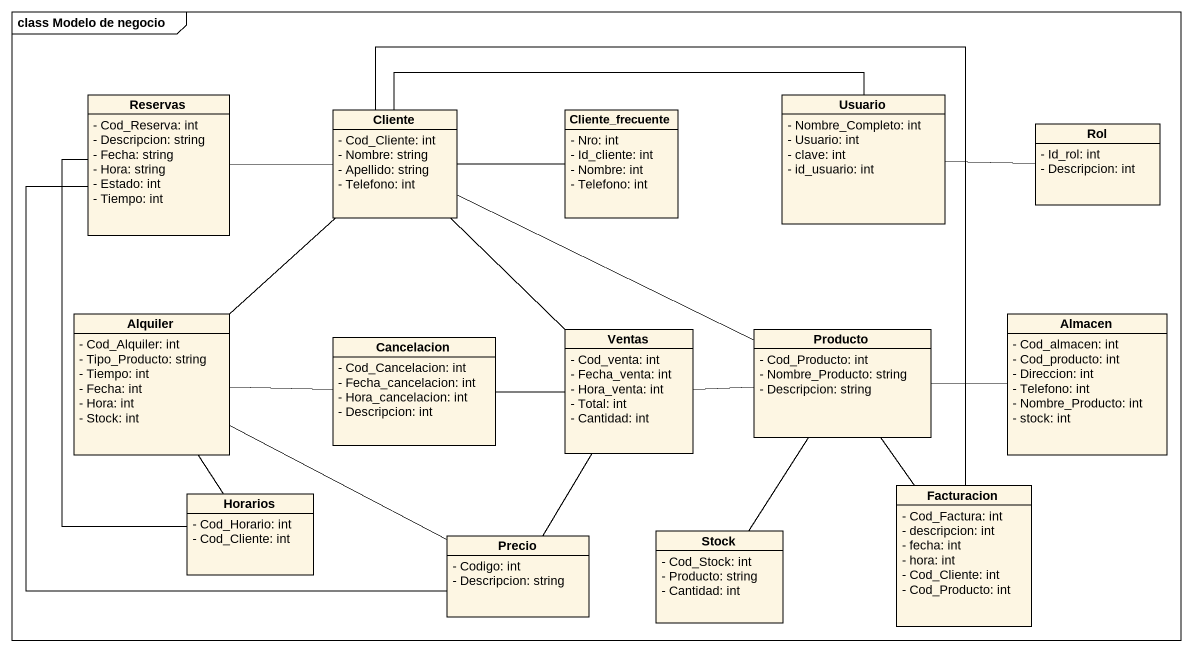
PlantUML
@startuml
mainframe class Modelo de negocio
hide circle
hide empty members
skinparam classAttributeIconSize 0
class Reservas {
  - Cod_Reserva: int
  - Descripcion: string
  - Fecha: string
  - Hora: string
  - Estado: int
  - Tiempo: int
}
class Cliente {
  - Cod_Cliente: int
  - Nombre: string
  - Apellido: string
  - Telefono: int
}
class Cliente_frecuente {
  - Nro: int
  - Id_cliente: int
  - Nombre: int
  - Telefono: int
}
class Usuario {
  - Nombre_Completo: int
  - Usuario: int
  - clave: int
  - id_usuario: int
}
class Rol {
  - Id_rol: int
  - Descripcion: int
}
class Alquiler {
  - Cod_Alquiler: int
  - Tipo_Producto: string
  - Tiempo: int
  - Fecha: int
  - Hora: int
  - Stock: int
}
class Almacen {
  - Cod_almacen: int
  - Cod_producto: int
  - Direccion: int
  - Telefono: int
  - Nombre_Producto: int
  - stock: int
}
class Cancelacion {
  - Cod_Cancelacion: int
  - Fecha_cancelacion: int
  - Hora_cancelacion: int
  - Descripcion: int
}
class Ventas {
  - Cod_venta: int
  - Fecha_venta: int
  - Hora_venta: int
  - Total: int
  - Cantidad: int
}
class Producto {
  - Cod_Producto: int
  - Nombre_Producto: string
  - Descripcion: string
}
class Facturacion {
  - Cod_Factura: int
  - descripcion: int
  - fecha: int
  - hora: int
  - Cod_Cliente: int
  - Cod_Producto: int
}
class Horarios {
  - Cod_Horario: int
  - Cod_Cliente: int
}
class Precio {
  - Codigo: int
  - Descripcion: string
}
class Stock {
  - Cod_Stock: int
  - Producto: string
  - Cantidad: int
}
Reservas -right- Cliente
Reservas -- Horarios
Reservas -- Precio
Cliente -right- Cliente_frecuente
Cliente -right- Usuario
Cliente -- Ventas
Cliente -right- Producto
Cliente -- Facturacion
Usuario -right- Rol
Alquiler -up- Cliente
Alquiler -right- Cancelacion
Alquiler -- Horarios
Alquiler -right- Precio
Almacen -left- Producto
Cancelacion -right- Ventas
Ventas -right- Producto
Ventas -- Precio
Producto -- Facturacion
Producto -- Stock
@enduml
